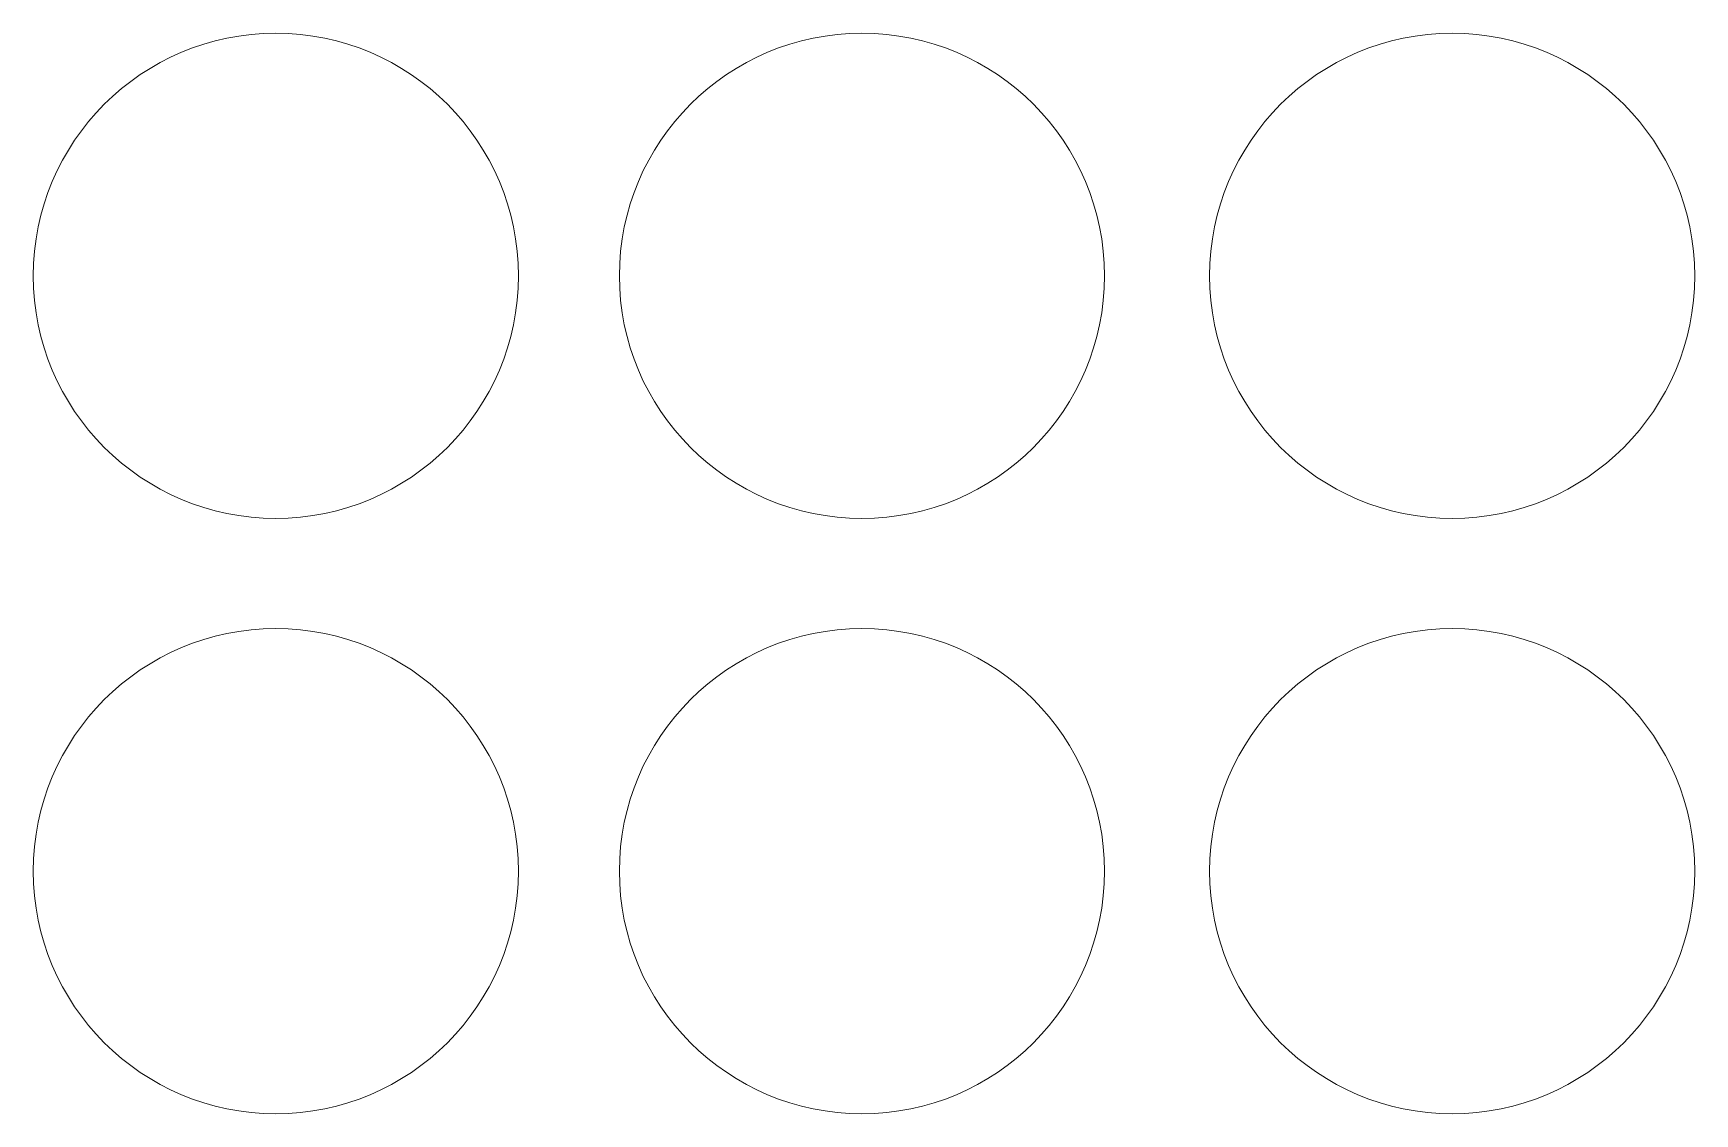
# Model space of a CAD drawing. Header units: millimetres. Extents: x -2444 to 3336, y -980 to 1690.
# Drawn here: x -177.4 to 23.5, y -738.7 to -608.1 of the extents above; entities that cross this region are included whole.
import ezdxf

# ---------------------------------------------------------------- set-up
doc = ezdxf.new("R2010")
doc.units = ezdxf.units.MM
doc.header["$MEASUREMENT"] = 0
doc.layers.add('Camada 1', color=7, linetype='Continuous')

msp = doc.modelspace()

# ---------------------------------------------------------------- linework, layer by layer
at = {"layer": 'Camada 1', "color": 250, "lineweight": 9}
for points in [[(-177.3783, -637.3848), (-177.3783, -653.5815), (-164.2482, -666.7116), (-148.0514, -666.7116), (-148.0514, -666.7116), (-131.8545, -666.7117), (-118.7244, -653.5816), (-118.7244, -637.3848), (-118.7244, -637.3848), (-118.7243, -621.188), (-131.8544, -608.0579), (-148.0512, -608.0579), (-148.0512, -608.0579), (-164.2481, -608.0578), (-177.3783, -621.1879), (-177.3783, -637.3848)], [(-177.3783, -637.3848), (-177.3783, -653.5815), (-164.2482, -666.7116), (-148.0514, -666.7116), (-148.0514, -666.7116), (-131.8545, -666.7117), (-118.7244, -653.5816), (-118.7243, -637.3848), (-118.7243, -637.3848), (-118.7243, -621.188), (-131.8544, -608.0579), (-148.0512, -608.0579), (-148.0512, -608.0579), (-164.2481, -608.0578), (-177.3783, -621.1879), (-177.3783, -637.3848)], [(-177.3783, -637.3848), (-177.3783, -653.5815), (-164.2482, -666.7116), (-148.0514, -666.7116), (-148.0514, -666.7116), (-131.8545, -666.7117), (-118.7244, -653.5816), (-118.7243, -637.3848), (-118.7243, -637.3848), (-118.7243, -621.188), (-131.8544, -608.0579), (-148.0512, -608.0579), (-148.0512, -608.0579), (-164.2481, -608.0578), (-177.3783, -621.1879), (-177.3783, -637.3848)], [(-177.3783, -637.3848), (-177.3783, -653.5815), (-164.2482, -666.7116), (-148.0514, -666.7116), (-148.0514, -666.7116), (-131.8545, -666.7117), (-118.7244, -653.5816), (-118.7243, -637.3848), (-118.7243, -637.3848), (-118.7243, -621.188), (-131.8544, -608.0579), (-148.0512, -608.0579), (-148.0512, -608.0579), (-164.2481, -608.0578), (-177.3783, -621.1879), (-177.3783, -637.3848)], [(-177.3783, -637.3848), (-177.3783, -653.5815), (-164.2482, -666.7116), (-148.0514, -666.7116), (-148.0514, -666.7116), (-131.8545, -666.7117), (-118.7244, -653.5816), (-118.7243, -637.3848), (-118.7243, -637.3848), (-118.7243, -621.188), (-131.8544, -608.0579), (-148.0512, -608.0579), (-148.0512, -608.0579), (-164.2481, -608.0578), (-177.3783, -621.1879), (-177.3783, -637.3848)], [(-177.3783, -637.3848), (-177.3783, -653.5815), (-164.2482, -666.7116), (-148.0514, -666.7116), (-148.0514, -666.7116), (-131.8545, -666.7117), (-118.7244, -653.5816), (-118.7243, -637.3848), (-118.7243, -637.3848), (-118.7243, -621.188), (-131.8544, -608.0579), (-148.0512, -608.0579), (-148.0512, -608.0579), (-164.2481, -608.0578), (-177.3783, -621.1879), (-177.3783, -637.3848)], [(-177.3783, -637.3848), (-177.3783, -653.5815), (-164.2482, -666.7116), (-148.0514, -666.7116), (-148.0514, -666.7116), (-131.8545, -666.7117), (-118.7244, -653.5816), (-118.7243, -637.3848), (-118.7243, -637.3848), (-118.7243, -621.188), (-131.8544, -608.0579), (-148.0512, -608.0579), (-148.0512, -608.0579), (-164.2481, -608.0578), (-177.3783, -621.1879), (-177.3783, -637.3848)], [(-177.3783, -637.3848), (-177.3783, -653.5815), (-164.2482, -666.7116), (-148.0514, -666.7116), (-148.0514, -666.7116), (-131.8545, -666.7117), (-118.7244, -653.5816), (-118.7243, -637.3848), (-118.7243, -637.3848), (-118.7243, -621.188), (-131.8544, -608.0579), (-148.0512, -608.0579), (-148.0512, -608.0579), (-164.2481, -608.0578), (-177.3783, -621.1879), (-177.3783, -637.3848)], [(-177.3783, -637.3848), (-177.3783, -653.5815), (-164.2482, -666.7116), (-148.0514, -666.7116), (-148.0514, -666.7116), (-131.8545, -666.7117), (-118.7244, -653.5816), (-118.7243, -637.3848), (-118.7243, -637.3848), (-118.7243, -621.188), (-131.8544, -608.0579), (-148.0512, -608.0579), (-148.0512, -608.0579), (-164.2481, -608.0578), (-177.3783, -621.1879), (-177.3783, -637.3848)], [(-177.3783, -637.3848), (-177.3783, -653.5815), (-164.2482, -666.7116), (-148.0514, -666.7116), (-148.0514, -666.7116), (-131.8545, -666.7117), (-118.7244, -653.5816), (-118.7243, -637.3848), (-118.7243, -637.3848), (-118.7243, -621.188), (-131.8544, -608.0579), (-148.0512, -608.0579), (-148.0512, -608.0579), (-164.2481, -608.0578), (-177.3783, -621.1879), (-177.3783, -637.3848)], [(-177.3783, -637.3848), (-177.3783, -653.5815), (-164.2482, -666.7116), (-148.0514, -666.7116), (-148.0514, -666.7116), (-131.8545, -666.7117), (-118.7244, -653.5816), (-118.7243, -637.3848), (-118.7243, -637.3848), (-118.7243, -621.188), (-131.8544, -608.0579), (-148.0512, -608.0579), (-148.0512, -608.0579), (-164.2481, -608.0578), (-177.3783, -621.1879), (-177.3783, -637.3848)], [(-177.3783, -637.3848), (-177.3783, -653.5815), (-164.2482, -666.7116), (-148.0514, -666.7116), (-148.0514, -666.7116), (-131.8545, -666.7117), (-118.7244, -653.5816), (-118.7243, -637.3848), (-118.7243, -637.3848), (-118.7243, -621.188), (-131.8544, -608.0579), (-148.0512, -608.0579), (-148.0512, -608.0579), (-164.2481, -608.0578), (-177.3783, -621.1879), (-177.3783, -637.3848)], [(-177.3783, -637.3848), (-177.3783, -653.5815), (-164.2482, -666.7116), (-148.0514, -666.7116), (-148.0514, -666.7116), (-131.8545, -666.7117), (-118.7244, -653.5816), (-118.7243, -637.3848), (-118.7243, -637.3848), (-118.7243, -621.188), (-131.8544, -608.0579), (-148.0512, -608.0579), (-148.0512, -608.0579), (-164.2481, -608.0578), (-177.3783, -621.1879), (-177.3783, -637.3848)], [(-177.3783, -637.3848), (-177.3783, -653.5815), (-164.2482, -666.7116), (-148.0514, -666.7116), (-148.0514, -666.7116), (-131.8545, -666.7117), (-118.7244, -653.5816), (-118.7243, -637.3848), (-118.7243, -637.3848), (-118.7243, -621.188), (-131.8544, -608.0579), (-148.0512, -608.0579), (-148.0512, -608.0579), (-164.2481, -608.0578), (-177.3783, -621.1879), (-177.3783, -637.3848)], [(-177.3783, -637.3848), (-177.3783, -653.5815), (-164.2482, -666.7116), (-148.0514, -666.7116), (-148.0514, -666.7116), (-131.8545, -666.7117), (-118.7244, -653.5816), (-118.7243, -637.3848), (-118.7243, -637.3848), (-118.7243, -621.188), (-131.8544, -608.0579), (-148.0512, -608.0579), (-148.0512, -608.0579), (-164.2481, -608.0578), (-177.3783, -621.1879), (-177.3783, -637.3848)], [(-177.3783, -637.3848), (-177.3783, -653.5815), (-164.2482, -666.7116), (-148.0514, -666.7116), (-148.0514, -666.7116), (-131.8545, -666.7117), (-118.7244, -653.5816), (-118.7243, -637.3848), (-118.7243, -637.3848), (-118.7243, -621.188), (-131.8544, -608.0579), (-148.0512, -608.0579), (-148.0512, -608.0579), (-164.2481, -608.0578), (-177.3783, -621.1879), (-177.3783, -637.3848)], [(-177.3783, -637.3848), (-177.3783, -653.5815), (-164.2482, -666.7116), (-148.0514, -666.7116), (-148.0514, -666.7116), (-131.8545, -666.7117), (-118.7244, -653.5816), (-118.7243, -637.3848), (-118.7243, -637.3848), (-118.7243, -621.188), (-131.8544, -608.0579), (-148.0512, -608.0579), (-148.0512, -608.0579), (-164.2481, -608.0578), (-177.3783, -621.1879), (-177.3783, -637.3848)], [(-177.3783, -637.3848), (-177.3783, -653.5815), (-164.2482, -666.7116), (-148.0514, -666.7116), (-148.0514, -666.7116), (-131.8545, -666.7117), (-118.7244, -653.5816), (-118.7243, -637.3848), (-118.7243, -637.3848), (-118.7243, -621.188), (-131.8544, -608.0579), (-148.0512, -608.0579), (-148.0512, -608.0579), (-164.2481, -608.0578), (-177.3783, -621.1879), (-177.3783, -637.3848)], [(-177.3783, -637.3848), (-177.3783, -653.5815), (-164.2482, -666.7116), (-148.0514, -666.7116), (-148.0514, -666.7116), (-131.8545, -666.7117), (-118.7244, -653.5816), (-118.7243, -637.3848), (-118.7243, -637.3848), (-118.7243, -621.188), (-131.8544, -608.0579), (-148.0512, -608.0579), (-148.0512, -608.0579), (-164.2481, -608.0578), (-177.3783, -621.1879), (-177.3783, -637.3848)], [(-177.3783, -637.3848), (-177.3783, -653.5815), (-164.2482, -666.7116), (-148.0514, -666.7116), (-148.0514, -666.7116), (-131.8545, -666.7117), (-118.7244, -653.5816), (-118.7243, -637.3848), (-118.7243, -637.3848), (-118.7243, -621.188), (-131.8544, -608.0579), (-148.0512, -608.0579), (-148.0512, -608.0579), (-164.2481, -608.0578), (-177.3783, -621.1879), (-177.3783, -637.3848)], [(-177.3783, -637.3848), (-177.3783, -653.5815), (-164.2482, -666.7116), (-148.0514, -666.7116), (-148.0514, -666.7116), (-131.8545, -666.7117), (-118.7244, -653.5816), (-118.7243, -637.3848), (-118.7243, -637.3848), (-118.7243, -621.188), (-131.8544, -608.0579), (-148.0512, -608.0579), (-148.0512, -608.0579), (-164.2481, -608.0578), (-177.3783, -621.1879), (-177.3783, -637.3848)], [(-106.5148, -637.3847), (-106.5148, -653.5814), (-93.3847, -666.7115), (-77.1879, -666.7115), (-77.1879, -666.7115), (-60.991, -666.7116), (-47.8609, -653.5815), (-47.8609, -637.3847), (-47.8609, -637.3847), (-47.8608, -621.1879), (-60.9909, -608.0578), (-77.1877, -608.0578), (-77.1877, -608.0578), (-93.3846, -608.0577), (-106.5148, -621.1878), (-106.5148, -637.3847)], [(-106.5148, -637.3847), (-106.5148, -653.5814), (-93.3847, -666.7115), (-77.1879, -666.7115), (-77.1879, -666.7115), (-60.991, -666.7116), (-47.8609, -653.5815), (-47.8608, -637.3847), (-47.8608, -637.3847), (-47.8608, -621.1879), (-60.9909, -608.0578), (-77.1877, -608.0578), (-77.1877, -608.0578), (-93.3846, -608.0577), (-106.5148, -621.1878), (-106.5148, -637.3847)], [(-106.5148, -637.3847), (-106.5148, -653.5814), (-93.3847, -666.7115), (-77.1879, -666.7115), (-77.1879, -666.7115), (-60.991, -666.7116), (-47.8609, -653.5815), (-47.8608, -637.3847), (-47.8608, -637.3847), (-47.8608, -621.1879), (-60.9909, -608.0578), (-77.1877, -608.0578), (-77.1877, -608.0578), (-93.3846, -608.0577), (-106.5148, -621.1878), (-106.5148, -637.3847)], [(-106.5148, -637.3847), (-106.5148, -653.5814), (-93.3847, -666.7115), (-77.1879, -666.7115), (-77.1879, -666.7115), (-60.991, -666.7116), (-47.8609, -653.5815), (-47.8608, -637.3847), (-47.8608, -637.3847), (-47.8608, -621.1879), (-60.9909, -608.0578), (-77.1877, -608.0578), (-77.1877, -608.0578), (-93.3846, -608.0577), (-106.5148, -621.1878), (-106.5148, -637.3847)], [(-106.5148, -637.3847), (-106.5148, -653.5814), (-93.3847, -666.7115), (-77.1879, -666.7115), (-77.1879, -666.7115), (-60.991, -666.7116), (-47.8609, -653.5815), (-47.8608, -637.3847), (-47.8608, -637.3847), (-47.8608, -621.1879), (-60.9909, -608.0578), (-77.1877, -608.0578), (-77.1877, -608.0578), (-93.3846, -608.0577), (-106.5148, -621.1878), (-106.5148, -637.3847)], [(-106.5148, -637.3847), (-106.5148, -653.5814), (-93.3847, -666.7115), (-77.1879, -666.7115), (-77.1879, -666.7115), (-60.991, -666.7116), (-47.8609, -653.5815), (-47.8608, -637.3847), (-47.8608, -637.3847), (-47.8608, -621.1879), (-60.9909, -608.0578), (-77.1877, -608.0578), (-77.1877, -608.0578), (-93.3846, -608.0577), (-106.5148, -621.1878), (-106.5148, -637.3847)], [(-106.5148, -637.3847), (-106.5148, -653.5814), (-93.3847, -666.7115), (-77.1879, -666.7115), (-77.1879, -666.7115), (-60.991, -666.7116), (-47.8609, -653.5815), (-47.8608, -637.3847), (-47.8608, -637.3847), (-47.8608, -621.1879), (-60.9909, -608.0578), (-77.1877, -608.0578), (-77.1877, -608.0578), (-93.3846, -608.0577), (-106.5148, -621.1878), (-106.5148, -637.3847)], [(-106.5148, -637.3847), (-106.5148, -653.5814), (-93.3847, -666.7115), (-77.1879, -666.7115), (-77.1879, -666.7115), (-60.991, -666.7116), (-47.8609, -653.5815), (-47.8608, -637.3847), (-47.8608, -637.3847), (-47.8608, -621.1879), (-60.9909, -608.0578), (-77.1877, -608.0578), (-77.1877, -608.0578), (-93.3846, -608.0577), (-106.5148, -621.1878), (-106.5148, -637.3847)], [(-106.5148, -637.3847), (-106.5148, -653.5814), (-93.3847, -666.7115), (-77.1879, -666.7115), (-77.1879, -666.7115), (-60.991, -666.7116), (-47.8609, -653.5815), (-47.8608, -637.3847), (-47.8608, -637.3847), (-47.8608, -621.1879), (-60.9909, -608.0578), (-77.1877, -608.0578), (-77.1877, -608.0578), (-93.3846, -608.0577), (-106.5148, -621.1878), (-106.5148, -637.3847)], [(-106.5148, -637.3847), (-106.5148, -653.5814), (-93.3847, -666.7115), (-77.1879, -666.7115), (-77.1879, -666.7115), (-60.991, -666.7116), (-47.8609, -653.5815), (-47.8608, -637.3847), (-47.8608, -637.3847), (-47.8608, -621.1879), (-60.9909, -608.0578), (-77.1877, -608.0578), (-77.1877, -608.0578), (-93.3846, -608.0577), (-106.5148, -621.1878), (-106.5148, -637.3847)], [(-106.5148, -637.3847), (-106.5148, -653.5814), (-93.3847, -666.7115), (-77.1879, -666.7115), (-77.1879, -666.7115), (-60.991, -666.7116), (-47.8609, -653.5815), (-47.8608, -637.3847), (-47.8608, -637.3847), (-47.8608, -621.1879), (-60.9909, -608.0578), (-77.1877, -608.0578), (-77.1877, -608.0578), (-93.3846, -608.0577), (-106.5148, -621.1878), (-106.5148, -637.3847)], [(-106.5148, -637.3847), (-106.5148, -653.5814), (-93.3847, -666.7115), (-77.1879, -666.7115), (-77.1879, -666.7115), (-60.991, -666.7116), (-47.8609, -653.5815), (-47.8608, -637.3847), (-47.8608, -637.3847), (-47.8608, -621.1879), (-60.9909, -608.0578), (-77.1877, -608.0578), (-77.1877, -608.0578), (-93.3846, -608.0577), (-106.5148, -621.1878), (-106.5148, -637.3847)], [(-106.5148, -637.3847), (-106.5148, -653.5814), (-93.3847, -666.7115), (-77.1879, -666.7115), (-77.1879, -666.7115), (-60.991, -666.7116), (-47.8609, -653.5815), (-47.8608, -637.3847), (-47.8608, -637.3847), (-47.8608, -621.1879), (-60.9909, -608.0578), (-77.1877, -608.0578), (-77.1877, -608.0578), (-93.3846, -608.0577), (-106.5148, -621.1878), (-106.5148, -637.3847)], [(-106.5148, -637.3847), (-106.5148, -653.5814), (-93.3847, -666.7115), (-77.1879, -666.7115), (-77.1879, -666.7115), (-60.991, -666.7116), (-47.8609, -653.5815), (-47.8608, -637.3847), (-47.8608, -637.3847), (-47.8608, -621.1879), (-60.9909, -608.0578), (-77.1877, -608.0578), (-77.1877, -608.0578), (-93.3846, -608.0577), (-106.5148, -621.1878), (-106.5148, -637.3847)], [(-106.5148, -637.3847), (-106.5148, -653.5814), (-93.3847, -666.7115), (-77.1879, -666.7115), (-77.1879, -666.7115), (-60.991, -666.7116), (-47.8609, -653.5815), (-47.8608, -637.3847), (-47.8608, -637.3847), (-47.8608, -621.1879), (-60.9909, -608.0578), (-77.1877, -608.0578), (-77.1877, -608.0578), (-93.3846, -608.0577), (-106.5148, -621.1878), (-106.5148, -637.3847)], [(-106.5148, -637.3847), (-106.5148, -653.5814), (-93.3847, -666.7115), (-77.1879, -666.7115), (-77.1879, -666.7115), (-60.991, -666.7116), (-47.8609, -653.5815), (-47.8608, -637.3847), (-47.8608, -637.3847), (-47.8608, -621.1879), (-60.9909, -608.0578), (-77.1877, -608.0578), (-77.1877, -608.0578), (-93.3846, -608.0577), (-106.5148, -621.1878), (-106.5148, -637.3847)], [(-106.5148, -637.3847), (-106.5148, -653.5814), (-93.3847, -666.7115), (-77.1879, -666.7115), (-77.1879, -666.7115), (-60.991, -666.7116), (-47.8609, -653.5815), (-47.8608, -637.3847), (-47.8608, -637.3847), (-47.8608, -621.1879), (-60.9909, -608.0578), (-77.1877, -608.0578), (-77.1877, -608.0578), (-93.3846, -608.0577), (-106.5148, -621.1878), (-106.5148, -637.3847)], [(-106.5148, -637.3847), (-106.5148, -653.5814), (-93.3847, -666.7115), (-77.1879, -666.7115), (-77.1879, -666.7115), (-60.991, -666.7116), (-47.8609, -653.5815), (-47.8608, -637.3847), (-47.8608, -637.3847), (-47.8608, -621.1879), (-60.9909, -608.0578), (-77.1877, -608.0578), (-77.1877, -608.0578), (-93.3846, -608.0577), (-106.5148, -621.1878), (-106.5148, -637.3847)], [(-106.5148, -637.3847), (-106.5148, -653.5814), (-93.3847, -666.7115), (-77.1879, -666.7115), (-77.1879, -666.7115), (-60.991, -666.7116), (-47.8609, -653.5815), (-47.8608, -637.3847), (-47.8608, -637.3847), (-47.8608, -621.1879), (-60.9909, -608.0578), (-77.1877, -608.0578), (-77.1877, -608.0578), (-93.3846, -608.0577), (-106.5148, -621.1878), (-106.5148, -637.3847)], [(-106.5148, -637.3847), (-106.5148, -653.5814), (-93.3847, -666.7115), (-77.1879, -666.7115), (-77.1879, -666.7115), (-60.991, -666.7116), (-47.8609, -653.5815), (-47.8608, -637.3847), (-47.8608, -637.3847), (-47.8608, -621.1879), (-60.9909, -608.0578), (-77.1877, -608.0578), (-77.1877, -608.0578), (-93.3846, -608.0577), (-106.5148, -621.1878), (-106.5148, -637.3847)], [(-106.5148, -637.3847), (-106.5148, -653.5814), (-93.3847, -666.7115), (-77.1879, -666.7115), (-77.1879, -666.7115), (-60.991, -666.7116), (-47.8609, -653.5815), (-47.8608, -637.3847), (-47.8608, -637.3847), (-47.8608, -621.1879), (-60.9909, -608.0578), (-77.1877, -608.0578), (-77.1877, -608.0578), (-93.3846, -608.0577), (-106.5148, -621.1878), (-106.5148, -637.3847)], [(-35.1625, -637.3847), (-35.1625, -653.5814), (-22.0324, -666.7115), (-5.8356, -666.7115), (-5.8356, -666.7115), (10.3613, -666.7116), (23.4914, -653.5815), (23.4914, -637.3847), (23.4914, -637.3847), (23.4915, -621.1879), (10.3614, -608.0578), (-5.8354, -608.0578), (-5.8354, -608.0578), (-22.0323, -608.0577), (-35.1625, -621.1878), (-35.1625, -637.3847)], [(-35.1625, -637.3847), (-35.1625, -653.5814), (-22.0324, -666.7115), (-5.8356, -666.7115), (-5.8356, -666.7115), (10.3613, -666.7116), (23.4914, -653.5815), (23.4915, -637.3847), (23.4915, -637.3847), (23.4915, -621.1879), (10.3614, -608.0578), (-5.8354, -608.0578), (-5.8354, -608.0578), (-22.0323, -608.0577), (-35.1625, -621.1878), (-35.1625, -637.3847)], [(-35.1625, -637.3847), (-35.1625, -653.5814), (-22.0324, -666.7115), (-5.8356, -666.7115), (-5.8356, -666.7115), (10.3613, -666.7116), (23.4914, -653.5815), (23.4915, -637.3847), (23.4915, -637.3847), (23.4915, -621.1879), (10.3614, -608.0578), (-5.8354, -608.0578), (-5.8354, -608.0578), (-22.0323, -608.0577), (-35.1625, -621.1878), (-35.1625, -637.3847)], [(-35.1625, -637.3847), (-35.1625, -653.5814), (-22.0324, -666.7115), (-5.8356, -666.7115), (-5.8356, -666.7115), (10.3613, -666.7116), (23.4914, -653.5815), (23.4915, -637.3847), (23.4915, -637.3847), (23.4915, -621.1879), (10.3614, -608.0578), (-5.8354, -608.0578), (-5.8354, -608.0578), (-22.0323, -608.0577), (-35.1625, -621.1878), (-35.1625, -637.3847)], [(-35.1625, -637.3847), (-35.1625, -653.5814), (-22.0324, -666.7115), (-5.8356, -666.7115), (-5.8356, -666.7115), (10.3613, -666.7116), (23.4914, -653.5815), (23.4915, -637.3847), (23.4915, -637.3847), (23.4915, -621.1879), (10.3614, -608.0578), (-5.8354, -608.0578), (-5.8354, -608.0578), (-22.0323, -608.0577), (-35.1625, -621.1878), (-35.1625, -637.3847)], [(-35.1625, -637.3847), (-35.1625, -653.5814), (-22.0324, -666.7115), (-5.8356, -666.7115), (-5.8356, -666.7115), (10.3613, -666.7116), (23.4914, -653.5815), (23.4915, -637.3847), (23.4915, -637.3847), (23.4915, -621.1879), (10.3614, -608.0578), (-5.8354, -608.0578), (-5.8354, -608.0578), (-22.0323, -608.0577), (-35.1625, -621.1878), (-35.1625, -637.3847)], [(-35.1625, -637.3847), (-35.1625, -653.5814), (-22.0324, -666.7115), (-5.8356, -666.7115), (-5.8356, -666.7115), (10.3613, -666.7116), (23.4914, -653.5815), (23.4915, -637.3847), (23.4915, -637.3847), (23.4915, -621.1879), (10.3614, -608.0578), (-5.8354, -608.0578), (-5.8354, -608.0578), (-22.0323, -608.0577), (-35.1625, -621.1878), (-35.1625, -637.3847)], [(-35.1625, -637.3847), (-35.1625, -653.5814), (-22.0324, -666.7115), (-5.8356, -666.7115), (-5.8356, -666.7115), (10.3613, -666.7116), (23.4914, -653.5815), (23.4915, -637.3847), (23.4915, -637.3847), (23.4915, -621.1879), (10.3614, -608.0578), (-5.8354, -608.0578), (-5.8354, -608.0578), (-22.0323, -608.0577), (-35.1625, -621.1878), (-35.1625, -637.3847)], [(-35.1625, -637.3847), (-35.1625, -653.5814), (-22.0324, -666.7115), (-5.8356, -666.7115), (-5.8356, -666.7115), (10.3613, -666.7116), (23.4914, -653.5815), (23.4915, -637.3847), (23.4915, -637.3847), (23.4915, -621.1879), (10.3614, -608.0578), (-5.8354, -608.0578), (-5.8354, -608.0578), (-22.0323, -608.0577), (-35.1625, -621.1878), (-35.1625, -637.3847)], [(-35.1625, -637.3847), (-35.1625, -653.5814), (-22.0324, -666.7115), (-5.8356, -666.7115), (-5.8356, -666.7115), (10.3613, -666.7116), (23.4914, -653.5815), (23.4915, -637.3847), (23.4915, -637.3847), (23.4915, -621.1879), (10.3614, -608.0578), (-5.8354, -608.0578), (-5.8354, -608.0578), (-22.0323, -608.0577), (-35.1625, -621.1878), (-35.1625, -637.3847)], [(-35.1625, -637.3847), (-35.1625, -653.5814), (-22.0324, -666.7115), (-5.8356, -666.7115), (-5.8356, -666.7115), (10.3613, -666.7116), (23.4914, -653.5815), (23.4915, -637.3847), (23.4915, -637.3847), (23.4915, -621.1879), (10.3614, -608.0578), (-5.8354, -608.0578), (-5.8354, -608.0578), (-22.0323, -608.0577), (-35.1625, -621.1878), (-35.1625, -637.3847)], [(-35.1625, -637.3847), (-35.1625, -653.5814), (-22.0324, -666.7115), (-5.8356, -666.7115), (-5.8356, -666.7115), (10.3613, -666.7116), (23.4914, -653.5815), (23.4915, -637.3847), (23.4915, -637.3847), (23.4915, -621.1879), (10.3614, -608.0578), (-5.8354, -608.0578), (-5.8354, -608.0578), (-22.0323, -608.0577), (-35.1625, -621.1878), (-35.1625, -637.3847)], [(-35.1625, -637.3847), (-35.1625, -653.5814), (-22.0324, -666.7115), (-5.8356, -666.7115), (-5.8356, -666.7115), (10.3613, -666.7116), (23.4914, -653.5815), (23.4915, -637.3847), (23.4915, -637.3847), (23.4915, -621.1879), (10.3614, -608.0578), (-5.8354, -608.0578), (-5.8354, -608.0578), (-22.0323, -608.0577), (-35.1625, -621.1878), (-35.1625, -637.3847)], [(-35.1625, -637.3847), (-35.1625, -653.5814), (-22.0324, -666.7115), (-5.8356, -666.7115), (-5.8356, -666.7115), (10.3613, -666.7116), (23.4914, -653.5815), (23.4915, -637.3847), (23.4915, -637.3847), (23.4915, -621.1879), (10.3614, -608.0578), (-5.8354, -608.0578), (-5.8354, -608.0578), (-22.0323, -608.0577), (-35.1625, -621.1878), (-35.1625, -637.3847)], [(-35.1625, -637.3847), (-35.1625, -653.5814), (-22.0324, -666.7115), (-5.8356, -666.7115), (-5.8356, -666.7115), (10.3613, -666.7116), (23.4914, -653.5815), (23.4915, -637.3847), (23.4915, -637.3847), (23.4915, -621.1879), (10.3614, -608.0578), (-5.8354, -608.0578), (-5.8354, -608.0578), (-22.0323, -608.0577), (-35.1625, -621.1878), (-35.1625, -637.3847)], [(-35.1625, -637.3847), (-35.1625, -653.5814), (-22.0324, -666.7115), (-5.8356, -666.7115), (-5.8356, -666.7115), (10.3613, -666.7116), (23.4914, -653.5815), (23.4915, -637.3847), (23.4915, -637.3847), (23.4915, -621.1879), (10.3614, -608.0578), (-5.8354, -608.0578), (-5.8354, -608.0578), (-22.0323, -608.0577), (-35.1625, -621.1878), (-35.1625, -637.3847)], [(-35.1625, -637.3847), (-35.1625, -653.5814), (-22.0324, -666.7115), (-5.8356, -666.7115), (-5.8356, -666.7115), (10.3613, -666.7116), (23.4914, -653.5815), (23.4915, -637.3847), (23.4915, -637.3847), (23.4915, -621.1879), (10.3614, -608.0578), (-5.8354, -608.0578), (-5.8354, -608.0578), (-22.0323, -608.0577), (-35.1625, -621.1878), (-35.1625, -637.3847)], [(-35.1625, -637.3847), (-35.1625, -653.5814), (-22.0324, -666.7115), (-5.8356, -666.7115), (-5.8356, -666.7115), (10.3613, -666.7116), (23.4914, -653.5815), (23.4915, -637.3847), (23.4915, -637.3847), (23.4915, -621.1879), (10.3614, -608.0578), (-5.8354, -608.0578), (-5.8354, -608.0578), (-22.0323, -608.0577), (-35.1625, -621.1878), (-35.1625, -637.3847)], [(-35.1625, -637.3847), (-35.1625, -653.5814), (-22.0324, -666.7115), (-5.8356, -666.7115), (-5.8356, -666.7115), (10.3613, -666.7116), (23.4914, -653.5815), (23.4915, -637.3847), (23.4915, -637.3847), (23.4915, -621.1879), (10.3614, -608.0578), (-5.8354, -608.0578), (-5.8354, -608.0578), (-22.0323, -608.0577), (-35.1625, -621.1878), (-35.1625, -637.3847)], [(-35.1625, -637.3847), (-35.1625, -653.5814), (-22.0324, -666.7115), (-5.8356, -666.7115), (-5.8356, -666.7115), (10.3613, -666.7116), (23.4914, -653.5815), (23.4915, -637.3847), (23.4915, -637.3847), (23.4915, -621.1879), (10.3614, -608.0578), (-5.8354, -608.0578), (-5.8354, -608.0578), (-22.0323, -608.0577), (-35.1625, -621.1878), (-35.1625, -637.3847)], [(-35.1625, -637.3847), (-35.1625, -653.5814), (-22.0324, -666.7115), (-5.8356, -666.7115), (-5.8356, -666.7115), (10.3613, -666.7116), (23.4914, -653.5815), (23.4915, -637.3847), (23.4915, -637.3847), (23.4915, -621.1879), (10.3614, -608.0578), (-5.8354, -608.0578), (-5.8354, -608.0578), (-22.0323, -608.0577), (-35.1625, -621.1878), (-35.1625, -637.3847)], [(-177.3783, -709.3515), (-177.3783, -725.5482), (-164.2482, -738.6783), (-148.0514, -738.6783), (-148.0514, -738.6783), (-131.8545, -738.6784), (-118.7244, -725.5483), (-118.7244, -709.3515), (-118.7244, -709.3515), (-118.7243, -693.1547), (-131.8544, -680.0246), (-148.0512, -680.0246), (-148.0512, -680.0246), (-164.2481, -680.0245), (-177.3783, -693.1546), (-177.3783, -709.3515)], [(-177.3783, -709.3515), (-177.3783, -725.5482), (-164.2482, -738.6783), (-148.0514, -738.6783), (-148.0514, -738.6783), (-131.8545, -738.6784), (-118.7244, -725.5483), (-118.7243, -709.3515), (-118.7243, -709.3515), (-118.7243, -693.1547), (-131.8544, -680.0246), (-148.0512, -680.0246), (-148.0512, -680.0246), (-164.2481, -680.0245), (-177.3783, -693.1546), (-177.3783, -709.3515)], [(-177.3783, -709.3515), (-177.3783, -725.5482), (-164.2482, -738.6783), (-148.0514, -738.6783), (-148.0514, -738.6783), (-131.8545, -738.6784), (-118.7244, -725.5483), (-118.7243, -709.3515), (-118.7243, -709.3515), (-118.7243, -693.1547), (-131.8544, -680.0246), (-148.0512, -680.0246), (-148.0512, -680.0246), (-164.2481, -680.0245), (-177.3783, -693.1546), (-177.3783, -709.3515)], [(-177.3783, -709.3515), (-177.3783, -725.5482), (-164.2482, -738.6783), (-148.0514, -738.6783), (-148.0514, -738.6783), (-131.8545, -738.6784), (-118.7244, -725.5483), (-118.7243, -709.3515), (-118.7243, -709.3515), (-118.7243, -693.1547), (-131.8544, -680.0246), (-148.0512, -680.0246), (-148.0512, -680.0246), (-164.2481, -680.0245), (-177.3783, -693.1546), (-177.3783, -709.3515)], [(-177.3783, -709.3515), (-177.3783, -725.5482), (-164.2482, -738.6783), (-148.0514, -738.6783), (-148.0514, -738.6783), (-131.8545, -738.6784), (-118.7244, -725.5483), (-118.7243, -709.3515), (-118.7243, -709.3515), (-118.7243, -693.1547), (-131.8544, -680.0246), (-148.0512, -680.0246), (-148.0512, -680.0246), (-164.2481, -680.0245), (-177.3783, -693.1546), (-177.3783, -709.3515)], [(-177.3783, -709.3515), (-177.3783, -725.5482), (-164.2482, -738.6783), (-148.0514, -738.6783), (-148.0514, -738.6783), (-131.8545, -738.6784), (-118.7244, -725.5483), (-118.7243, -709.3515), (-118.7243, -709.3515), (-118.7243, -693.1547), (-131.8544, -680.0246), (-148.0512, -680.0246), (-148.0512, -680.0246), (-164.2481, -680.0245), (-177.3783, -693.1546), (-177.3783, -709.3515)], [(-177.3783, -709.3515), (-177.3783, -725.5482), (-164.2482, -738.6783), (-148.0514, -738.6783), (-148.0514, -738.6783), (-131.8545, -738.6784), (-118.7244, -725.5483), (-118.7243, -709.3515), (-118.7243, -709.3515), (-118.7243, -693.1547), (-131.8544, -680.0246), (-148.0512, -680.0246), (-148.0512, -680.0246), (-164.2481, -680.0245), (-177.3783, -693.1546), (-177.3783, -709.3515)], [(-177.3783, -709.3515), (-177.3783, -725.5482), (-164.2482, -738.6783), (-148.0514, -738.6783), (-148.0514, -738.6783), (-131.8545, -738.6784), (-118.7244, -725.5483), (-118.7243, -709.3515), (-118.7243, -709.3515), (-118.7243, -693.1547), (-131.8544, -680.0246), (-148.0512, -680.0246), (-148.0512, -680.0246), (-164.2481, -680.0245), (-177.3783, -693.1546), (-177.3783, -709.3515)], [(-177.3783, -709.3515), (-177.3783, -725.5482), (-164.2482, -738.6783), (-148.0514, -738.6783), (-148.0514, -738.6783), (-131.8545, -738.6784), (-118.7244, -725.5483), (-118.7243, -709.3515), (-118.7243, -709.3515), (-118.7243, -693.1547), (-131.8544, -680.0246), (-148.0512, -680.0246), (-148.0512, -680.0246), (-164.2481, -680.0245), (-177.3783, -693.1546), (-177.3783, -709.3515)], [(-177.3783, -709.3515), (-177.3783, -725.5482), (-164.2482, -738.6783), (-148.0514, -738.6783), (-148.0514, -738.6783), (-131.8545, -738.6784), (-118.7244, -725.5483), (-118.7243, -709.3515), (-118.7243, -709.3515), (-118.7243, -693.1547), (-131.8544, -680.0246), (-148.0512, -680.0246), (-148.0512, -680.0246), (-164.2481, -680.0245), (-177.3783, -693.1546), (-177.3783, -709.3515)], [(-177.3783, -709.3515), (-177.3783, -725.5482), (-164.2482, -738.6783), (-148.0514, -738.6783), (-148.0514, -738.6783), (-131.8545, -738.6784), (-118.7244, -725.5483), (-118.7243, -709.3515), (-118.7243, -709.3515), (-118.7243, -693.1547), (-131.8544, -680.0246), (-148.0512, -680.0246), (-148.0512, -680.0246), (-164.2481, -680.0245), (-177.3783, -693.1546), (-177.3783, -709.3515)], [(-177.3783, -709.3515), (-177.3783, -725.5482), (-164.2482, -738.6783), (-148.0514, -738.6783), (-148.0514, -738.6783), (-131.8545, -738.6784), (-118.7244, -725.5483), (-118.7243, -709.3515), (-118.7243, -709.3515), (-118.7243, -693.1547), (-131.8544, -680.0246), (-148.0512, -680.0246), (-148.0512, -680.0246), (-164.2481, -680.0245), (-177.3783, -693.1546), (-177.3783, -709.3515)], [(-177.3783, -709.3515), (-177.3783, -725.5482), (-164.2482, -738.6783), (-148.0514, -738.6783), (-148.0514, -738.6783), (-131.8545, -738.6784), (-118.7244, -725.5483), (-118.7243, -709.3515), (-118.7243, -709.3515), (-118.7243, -693.1547), (-131.8544, -680.0246), (-148.0512, -680.0246), (-148.0512, -680.0246), (-164.2481, -680.0245), (-177.3783, -693.1546), (-177.3783, -709.3515)], [(-177.3783, -709.3515), (-177.3783, -725.5482), (-164.2482, -738.6783), (-148.0514, -738.6783), (-148.0514, -738.6783), (-131.8545, -738.6784), (-118.7244, -725.5483), (-118.7243, -709.3515), (-118.7243, -709.3515), (-118.7243, -693.1547), (-131.8544, -680.0246), (-148.0512, -680.0246), (-148.0512, -680.0246), (-164.2481, -680.0245), (-177.3783, -693.1546), (-177.3783, -709.3515)], [(-177.3783, -709.3515), (-177.3783, -725.5482), (-164.2482, -738.6783), (-148.0514, -738.6783), (-148.0514, -738.6783), (-131.8545, -738.6784), (-118.7244, -725.5483), (-118.7243, -709.3515), (-118.7243, -709.3515), (-118.7243, -693.1547), (-131.8544, -680.0246), (-148.0512, -680.0246), (-148.0512, -680.0246), (-164.2481, -680.0245), (-177.3783, -693.1546), (-177.3783, -709.3515)], [(-177.3783, -709.3515), (-177.3783, -725.5482), (-164.2482, -738.6783), (-148.0514, -738.6783), (-148.0514, -738.6783), (-131.8545, -738.6784), (-118.7244, -725.5483), (-118.7243, -709.3515), (-118.7243, -709.3515), (-118.7243, -693.1547), (-131.8544, -680.0246), (-148.0512, -680.0246), (-148.0512, -680.0246), (-164.2481, -680.0245), (-177.3783, -693.1546), (-177.3783, -709.3515)], [(-177.3783, -709.3515), (-177.3783, -725.5482), (-164.2482, -738.6783), (-148.0514, -738.6783), (-148.0514, -738.6783), (-131.8545, -738.6784), (-118.7244, -725.5483), (-118.7243, -709.3515), (-118.7243, -709.3515), (-118.7243, -693.1547), (-131.8544, -680.0246), (-148.0512, -680.0246), (-148.0512, -680.0246), (-164.2481, -680.0245), (-177.3783, -693.1546), (-177.3783, -709.3515)], [(-177.3783, -709.3515), (-177.3783, -725.5482), (-164.2482, -738.6783), (-148.0514, -738.6783), (-148.0514, -738.6783), (-131.8545, -738.6784), (-118.7244, -725.5483), (-118.7243, -709.3515), (-118.7243, -709.3515), (-118.7243, -693.1547), (-131.8544, -680.0246), (-148.0512, -680.0246), (-148.0512, -680.0246), (-164.2481, -680.0245), (-177.3783, -693.1546), (-177.3783, -709.3515)], [(-177.3783, -709.3515), (-177.3783, -725.5482), (-164.2482, -738.6783), (-148.0514, -738.6783), (-148.0514, -738.6783), (-131.8545, -738.6784), (-118.7244, -725.5483), (-118.7243, -709.3515), (-118.7243, -709.3515), (-118.7243, -693.1547), (-131.8544, -680.0246), (-148.0512, -680.0246), (-148.0512, -680.0246), (-164.2481, -680.0245), (-177.3783, -693.1546), (-177.3783, -709.3515)], [(-177.3783, -709.3515), (-177.3783, -725.5482), (-164.2482, -738.6783), (-148.0514, -738.6783), (-148.0514, -738.6783), (-131.8545, -738.6784), (-118.7244, -725.5483), (-118.7243, -709.3515), (-118.7243, -709.3515), (-118.7243, -693.1547), (-131.8544, -680.0246), (-148.0512, -680.0246), (-148.0512, -680.0246), (-164.2481, -680.0245), (-177.3783, -693.1546), (-177.3783, -709.3515)], [(-177.3783, -709.3515), (-177.3783, -725.5482), (-164.2482, -738.6783), (-148.0514, -738.6783), (-148.0514, -738.6783), (-131.8545, -738.6784), (-118.7244, -725.5483), (-118.7243, -709.3515), (-118.7243, -709.3515), (-118.7243, -693.1547), (-131.8544, -680.0246), (-148.0512, -680.0246), (-148.0512, -680.0246), (-164.2481, -680.0245), (-177.3783, -693.1546), (-177.3783, -709.3515)], [(-106.5148, -709.3514), (-106.5148, -725.5481), (-93.3847, -738.6782), (-77.1879, -738.6782), (-77.1879, -738.6782), (-60.991, -738.6783), (-47.8609, -725.5482), (-47.8609, -709.3514), (-47.8609, -709.3514), (-47.8608, -693.1546), (-60.9909, -680.0245), (-77.1877, -680.0245), (-77.1877, -680.0245), (-93.3846, -680.0244), (-106.5148, -693.1545), (-106.5148, -709.3514)], [(-106.5148, -709.3514), (-106.5148, -725.5481), (-93.3847, -738.6782), (-77.1879, -738.6782), (-77.1879, -738.6782), (-60.991, -738.6783), (-47.8609, -725.5482), (-47.8608, -709.3514), (-47.8608, -709.3514), (-47.8608, -693.1546), (-60.9909, -680.0245), (-77.1877, -680.0245), (-77.1877, -680.0245), (-93.3846, -680.0244), (-106.5148, -693.1545), (-106.5148, -709.3514)], [(-106.5148, -709.3514), (-106.5148, -725.5481), (-93.3847, -738.6782), (-77.1879, -738.6782), (-77.1879, -738.6782), (-60.991, -738.6783), (-47.8609, -725.5482), (-47.8608, -709.3514), (-47.8608, -709.3514), (-47.8608, -693.1546), (-60.9909, -680.0245), (-77.1877, -680.0245), (-77.1877, -680.0245), (-93.3846, -680.0244), (-106.5148, -693.1545), (-106.5148, -709.3514)], [(-106.5148, -709.3514), (-106.5148, -725.5481), (-93.3847, -738.6782), (-77.1879, -738.6782), (-77.1879, -738.6782), (-60.991, -738.6783), (-47.8609, -725.5482), (-47.8608, -709.3514), (-47.8608, -709.3514), (-47.8608, -693.1546), (-60.9909, -680.0245), (-77.1877, -680.0245), (-77.1877, -680.0245), (-93.3846, -680.0244), (-106.5148, -693.1545), (-106.5148, -709.3514)], [(-106.5148, -709.3514), (-106.5148, -725.5481), (-93.3847, -738.6782), (-77.1879, -738.6782), (-77.1879, -738.6782), (-60.991, -738.6783), (-47.8609, -725.5482), (-47.8608, -709.3514), (-47.8608, -709.3514), (-47.8608, -693.1546), (-60.9909, -680.0245), (-77.1877, -680.0245), (-77.1877, -680.0245), (-93.3846, -680.0244), (-106.5148, -693.1545), (-106.5148, -709.3514)], [(-106.5148, -709.3514), (-106.5148, -725.5481), (-93.3847, -738.6782), (-77.1879, -738.6782), (-77.1879, -738.6782), (-60.991, -738.6783), (-47.8609, -725.5482), (-47.8608, -709.3514), (-47.8608, -709.3514), (-47.8608, -693.1546), (-60.9909, -680.0245), (-77.1877, -680.0245), (-77.1877, -680.0245), (-93.3846, -680.0244), (-106.5148, -693.1545), (-106.5148, -709.3514)], [(-106.5148, -709.3514), (-106.5148, -725.5481), (-93.3847, -738.6782), (-77.1879, -738.6782), (-77.1879, -738.6782), (-60.991, -738.6783), (-47.8609, -725.5482), (-47.8608, -709.3514), (-47.8608, -709.3514), (-47.8608, -693.1546), (-60.9909, -680.0245), (-77.1877, -680.0245), (-77.1877, -680.0245), (-93.3846, -680.0244), (-106.5148, -693.1545), (-106.5148, -709.3514)], [(-106.5148, -709.3514), (-106.5148, -725.5481), (-93.3847, -738.6782), (-77.1879, -738.6782), (-77.1879, -738.6782), (-60.991, -738.6783), (-47.8609, -725.5482), (-47.8608, -709.3514), (-47.8608, -709.3514), (-47.8608, -693.1546), (-60.9909, -680.0245), (-77.1877, -680.0245), (-77.1877, -680.0245), (-93.3846, -680.0244), (-106.5148, -693.1545), (-106.5148, -709.3514)], [(-106.5148, -709.3514), (-106.5148, -725.5481), (-93.3847, -738.6782), (-77.1879, -738.6782), (-77.1879, -738.6782), (-60.991, -738.6783), (-47.8609, -725.5482), (-47.8608, -709.3514), (-47.8608, -709.3514), (-47.8608, -693.1546), (-60.9909, -680.0245), (-77.1877, -680.0245), (-77.1877, -680.0245), (-93.3846, -680.0244), (-106.5148, -693.1545), (-106.5148, -709.3514)], [(-106.5148, -709.3514), (-106.5148, -725.5481), (-93.3847, -738.6782), (-77.1879, -738.6782), (-77.1879, -738.6782), (-60.991, -738.6783), (-47.8609, -725.5482), (-47.8608, -709.3514), (-47.8608, -709.3514), (-47.8608, -693.1546), (-60.9909, -680.0245), (-77.1877, -680.0245), (-77.1877, -680.0245), (-93.3846, -680.0244), (-106.5148, -693.1545), (-106.5148, -709.3514)], [(-106.5148, -709.3514), (-106.5148, -725.5481), (-93.3847, -738.6782), (-77.1879, -738.6782), (-77.1879, -738.6782), (-60.991, -738.6783), (-47.8609, -725.5482), (-47.8608, -709.3514), (-47.8608, -709.3514), (-47.8608, -693.1546), (-60.9909, -680.0245), (-77.1877, -680.0245), (-77.1877, -680.0245), (-93.3846, -680.0244), (-106.5148, -693.1545), (-106.5148, -709.3514)], [(-106.5148, -709.3514), (-106.5148, -725.5481), (-93.3847, -738.6782), (-77.1879, -738.6782), (-77.1879, -738.6782), (-60.991, -738.6783), (-47.8609, -725.5482), (-47.8608, -709.3514), (-47.8608, -709.3514), (-47.8608, -693.1546), (-60.9909, -680.0245), (-77.1877, -680.0245), (-77.1877, -680.0245), (-93.3846, -680.0244), (-106.5148, -693.1545), (-106.5148, -709.3514)], [(-106.5148, -709.3514), (-106.5148, -725.5481), (-93.3847, -738.6782), (-77.1879, -738.6782), (-77.1879, -738.6782), (-60.991, -738.6783), (-47.8609, -725.5482), (-47.8608, -709.3514), (-47.8608, -709.3514), (-47.8608, -693.1546), (-60.9909, -680.0245), (-77.1877, -680.0245), (-77.1877, -680.0245), (-93.3846, -680.0244), (-106.5148, -693.1545), (-106.5148, -709.3514)], [(-106.5148, -709.3514), (-106.5148, -725.5481), (-93.3847, -738.6782), (-77.1879, -738.6782), (-77.1879, -738.6782), (-60.991, -738.6783), (-47.8609, -725.5482), (-47.8608, -709.3514), (-47.8608, -709.3514), (-47.8608, -693.1546), (-60.9909, -680.0245), (-77.1877, -680.0245), (-77.1877, -680.0245), (-93.3846, -680.0244), (-106.5148, -693.1545), (-106.5148, -709.3514)], [(-106.5148, -709.3514), (-106.5148, -725.5481), (-93.3847, -738.6782), (-77.1879, -738.6782), (-77.1879, -738.6782), (-60.991, -738.6783), (-47.8609, -725.5482), (-47.8608, -709.3514), (-47.8608, -709.3514), (-47.8608, -693.1546), (-60.9909, -680.0245), (-77.1877, -680.0245), (-77.1877, -680.0245), (-93.3846, -680.0244), (-106.5148, -693.1545), (-106.5148, -709.3514)], [(-106.5148, -709.3514), (-106.5148, -725.5481), (-93.3847, -738.6782), (-77.1879, -738.6782), (-77.1879, -738.6782), (-60.991, -738.6783), (-47.8609, -725.5482), (-47.8608, -709.3514), (-47.8608, -709.3514), (-47.8608, -693.1546), (-60.9909, -680.0245), (-77.1877, -680.0245), (-77.1877, -680.0245), (-93.3846, -680.0244), (-106.5148, -693.1545), (-106.5148, -709.3514)], [(-106.5148, -709.3514), (-106.5148, -725.5481), (-93.3847, -738.6782), (-77.1879, -738.6782), (-77.1879, -738.6782), (-60.991, -738.6783), (-47.8609, -725.5482), (-47.8608, -709.3514), (-47.8608, -709.3514), (-47.8608, -693.1546), (-60.9909, -680.0245), (-77.1877, -680.0245), (-77.1877, -680.0245), (-93.3846, -680.0244), (-106.5148, -693.1545), (-106.5148, -709.3514)], [(-106.5148, -709.3514), (-106.5148, -725.5481), (-93.3847, -738.6782), (-77.1879, -738.6782), (-77.1879, -738.6782), (-60.991, -738.6783), (-47.8609, -725.5482), (-47.8608, -709.3514), (-47.8608, -709.3514), (-47.8608, -693.1546), (-60.9909, -680.0245), (-77.1877, -680.0245), (-77.1877, -680.0245), (-93.3846, -680.0244), (-106.5148, -693.1545), (-106.5148, -709.3514)], [(-106.5148, -709.3514), (-106.5148, -725.5481), (-93.3847, -738.6782), (-77.1879, -738.6782), (-77.1879, -738.6782), (-60.991, -738.6783), (-47.8609, -725.5482), (-47.8608, -709.3514), (-47.8608, -709.3514), (-47.8608, -693.1546), (-60.9909, -680.0245), (-77.1877, -680.0245), (-77.1877, -680.0245), (-93.3846, -680.0244), (-106.5148, -693.1545), (-106.5148, -709.3514)], [(-106.5148, -709.3514), (-106.5148, -725.5481), (-93.3847, -738.6782), (-77.1879, -738.6782), (-77.1879, -738.6782), (-60.991, -738.6783), (-47.8609, -725.5482), (-47.8608, -709.3514), (-47.8608, -709.3514), (-47.8608, -693.1546), (-60.9909, -680.0245), (-77.1877, -680.0245), (-77.1877, -680.0245), (-93.3846, -680.0244), (-106.5148, -693.1545), (-106.5148, -709.3514)], [(-106.5148, -709.3514), (-106.5148, -725.5481), (-93.3847, -738.6782), (-77.1879, -738.6782), (-77.1879, -738.6782), (-60.991, -738.6783), (-47.8609, -725.5482), (-47.8608, -709.3514), (-47.8608, -709.3514), (-47.8608, -693.1546), (-60.9909, -680.0245), (-77.1877, -680.0245), (-77.1877, -680.0245), (-93.3846, -680.0244), (-106.5148, -693.1545), (-106.5148, -709.3514)], [(-35.1625, -709.3514), (-35.1625, -725.5481), (-22.0324, -738.6782), (-5.8356, -738.6782), (-5.8356, -738.6782), (10.3613, -738.6783), (23.4914, -725.5482), (23.4914, -709.3514), (23.4914, -709.3514), (23.4915, -693.1546), (10.3614, -680.0245), (-5.8354, -680.0245), (-5.8354, -680.0245), (-22.0323, -680.0244), (-35.1625, -693.1545), (-35.1625, -709.3514)], [(-35.1625, -709.3514), (-35.1625, -725.5481), (-22.0324, -738.6782), (-5.8356, -738.6782), (-5.8356, -738.6782), (10.3613, -738.6783), (23.4914, -725.5482), (23.4915, -709.3514), (23.4915, -709.3514), (23.4915, -693.1546), (10.3614, -680.0245), (-5.8354, -680.0245), (-5.8354, -680.0245), (-22.0323, -680.0244), (-35.1625, -693.1545), (-35.1625, -709.3514)], [(-35.1625, -709.3514), (-35.1625, -725.5481), (-22.0324, -738.6782), (-5.8356, -738.6782), (-5.8356, -738.6782), (10.3613, -738.6783), (23.4914, -725.5482), (23.4915, -709.3514), (23.4915, -709.3514), (23.4915, -693.1546), (10.3614, -680.0245), (-5.8354, -680.0245), (-5.8354, -680.0245), (-22.0323, -680.0244), (-35.1625, -693.1545), (-35.1625, -709.3514)], [(-35.1625, -709.3514), (-35.1625, -725.5481), (-22.0324, -738.6782), (-5.8356, -738.6782), (-5.8356, -738.6782), (10.3613, -738.6783), (23.4914, -725.5482), (23.4915, -709.3514), (23.4915, -709.3514), (23.4915, -693.1546), (10.3614, -680.0245), (-5.8354, -680.0245), (-5.8354, -680.0245), (-22.0323, -680.0244), (-35.1625, -693.1545), (-35.1625, -709.3514)], [(-35.1625, -709.3514), (-35.1625, -725.5481), (-22.0324, -738.6782), (-5.8356, -738.6782), (-5.8356, -738.6782), (10.3613, -738.6783), (23.4914, -725.5482), (23.4915, -709.3514), (23.4915, -709.3514), (23.4915, -693.1546), (10.3614, -680.0245), (-5.8354, -680.0245), (-5.8354, -680.0245), (-22.0323, -680.0244), (-35.1625, -693.1545), (-35.1625, -709.3514)], [(-35.1625, -709.3514), (-35.1625, -725.5481), (-22.0324, -738.6782), (-5.8356, -738.6782), (-5.8356, -738.6782), (10.3613, -738.6783), (23.4914, -725.5482), (23.4915, -709.3514), (23.4915, -709.3514), (23.4915, -693.1546), (10.3614, -680.0245), (-5.8354, -680.0245), (-5.8354, -680.0245), (-22.0323, -680.0244), (-35.1625, -693.1545), (-35.1625, -709.3514)], [(-35.1625, -709.3514), (-35.1625, -725.5481), (-22.0324, -738.6782), (-5.8356, -738.6782), (-5.8356, -738.6782), (10.3613, -738.6783), (23.4914, -725.5482), (23.4915, -709.3514), (23.4915, -709.3514), (23.4915, -693.1546), (10.3614, -680.0245), (-5.8354, -680.0245), (-5.8354, -680.0245), (-22.0323, -680.0244), (-35.1625, -693.1545), (-35.1625, -709.3514)], [(-35.1625, -709.3514), (-35.1625, -725.5481), (-22.0324, -738.6782), (-5.8356, -738.6782), (-5.8356, -738.6782), (10.3613, -738.6783), (23.4914, -725.5482), (23.4915, -709.3514), (23.4915, -709.3514), (23.4915, -693.1546), (10.3614, -680.0245), (-5.8354, -680.0245), (-5.8354, -680.0245), (-22.0323, -680.0244), (-35.1625, -693.1545), (-35.1625, -709.3514)], [(-35.1625, -709.3514), (-35.1625, -725.5481), (-22.0324, -738.6782), (-5.8356, -738.6782), (-5.8356, -738.6782), (10.3613, -738.6783), (23.4914, -725.5482), (23.4915, -709.3514), (23.4915, -709.3514), (23.4915, -693.1546), (10.3614, -680.0245), (-5.8354, -680.0245), (-5.8354, -680.0245), (-22.0323, -680.0244), (-35.1625, -693.1545), (-35.1625, -709.3514)], [(-35.1625, -709.3514), (-35.1625, -725.5481), (-22.0324, -738.6782), (-5.8356, -738.6782), (-5.8356, -738.6782), (10.3613, -738.6783), (23.4914, -725.5482), (23.4915, -709.3514), (23.4915, -709.3514), (23.4915, -693.1546), (10.3614, -680.0245), (-5.8354, -680.0245), (-5.8354, -680.0245), (-22.0323, -680.0244), (-35.1625, -693.1545), (-35.1625, -709.3514)], [(-35.1625, -709.3514), (-35.1625, -725.5481), (-22.0324, -738.6782), (-5.8356, -738.6782), (-5.8356, -738.6782), (10.3613, -738.6783), (23.4914, -725.5482), (23.4915, -709.3514), (23.4915, -709.3514), (23.4915, -693.1546), (10.3614, -680.0245), (-5.8354, -680.0245), (-5.8354, -680.0245), (-22.0323, -680.0244), (-35.1625, -693.1545), (-35.1625, -709.3514)], [(-35.1625, -709.3514), (-35.1625, -725.5481), (-22.0324, -738.6782), (-5.8356, -738.6782), (-5.8356, -738.6782), (10.3613, -738.6783), (23.4914, -725.5482), (23.4915, -709.3514), (23.4915, -709.3514), (23.4915, -693.1546), (10.3614, -680.0245), (-5.8354, -680.0245), (-5.8354, -680.0245), (-22.0323, -680.0244), (-35.1625, -693.1545), (-35.1625, -709.3514)], [(-35.1625, -709.3514), (-35.1625, -725.5481), (-22.0324, -738.6782), (-5.8356, -738.6782), (-5.8356, -738.6782), (10.3613, -738.6783), (23.4914, -725.5482), (23.4915, -709.3514), (23.4915, -709.3514), (23.4915, -693.1546), (10.3614, -680.0245), (-5.8354, -680.0245), (-5.8354, -680.0245), (-22.0323, -680.0244), (-35.1625, -693.1545), (-35.1625, -709.3514)], [(-35.1625, -709.3514), (-35.1625, -725.5481), (-22.0324, -738.6782), (-5.8356, -738.6782), (-5.8356, -738.6782), (10.3613, -738.6783), (23.4914, -725.5482), (23.4915, -709.3514), (23.4915, -709.3514), (23.4915, -693.1546), (10.3614, -680.0245), (-5.8354, -680.0245), (-5.8354, -680.0245), (-22.0323, -680.0244), (-35.1625, -693.1545), (-35.1625, -709.3514)], [(-35.1625, -709.3514), (-35.1625, -725.5481), (-22.0324, -738.6782), (-5.8356, -738.6782), (-5.8356, -738.6782), (10.3613, -738.6783), (23.4914, -725.5482), (23.4915, -709.3514), (23.4915, -709.3514), (23.4915, -693.1546), (10.3614, -680.0245), (-5.8354, -680.0245), (-5.8354, -680.0245), (-22.0323, -680.0244), (-35.1625, -693.1545), (-35.1625, -709.3514)], [(-35.1625, -709.3514), (-35.1625, -725.5481), (-22.0324, -738.6782), (-5.8356, -738.6782), (-5.8356, -738.6782), (10.3613, -738.6783), (23.4914, -725.5482), (23.4915, -709.3514), (23.4915, -709.3514), (23.4915, -693.1546), (10.3614, -680.0245), (-5.8354, -680.0245), (-5.8354, -680.0245), (-22.0323, -680.0244), (-35.1625, -693.1545), (-35.1625, -709.3514)], [(-35.1625, -709.3514), (-35.1625, -725.5481), (-22.0324, -738.6782), (-5.8356, -738.6782), (-5.8356, -738.6782), (10.3613, -738.6783), (23.4914, -725.5482), (23.4915, -709.3514), (23.4915, -709.3514), (23.4915, -693.1546), (10.3614, -680.0245), (-5.8354, -680.0245), (-5.8354, -680.0245), (-22.0323, -680.0244), (-35.1625, -693.1545), (-35.1625, -709.3514)], [(-35.1625, -709.3514), (-35.1625, -725.5481), (-22.0324, -738.6782), (-5.8356, -738.6782), (-5.8356, -738.6782), (10.3613, -738.6783), (23.4914, -725.5482), (23.4915, -709.3514), (23.4915, -709.3514), (23.4915, -693.1546), (10.3614, -680.0245), (-5.8354, -680.0245), (-5.8354, -680.0245), (-22.0323, -680.0244), (-35.1625, -693.1545), (-35.1625, -709.3514)], [(-35.1625, -709.3514), (-35.1625, -725.5481), (-22.0324, -738.6782), (-5.8356, -738.6782), (-5.8356, -738.6782), (10.3613, -738.6783), (23.4914, -725.5482), (23.4915, -709.3514), (23.4915, -709.3514), (23.4915, -693.1546), (10.3614, -680.0245), (-5.8354, -680.0245), (-5.8354, -680.0245), (-22.0323, -680.0244), (-35.1625, -693.1545), (-35.1625, -709.3514)], [(-35.1625, -709.3514), (-35.1625, -725.5481), (-22.0324, -738.6782), (-5.8356, -738.6782), (-5.8356, -738.6782), (10.3613, -738.6783), (23.4914, -725.5482), (23.4915, -709.3514), (23.4915, -709.3514), (23.4915, -693.1546), (10.3614, -680.0245), (-5.8354, -680.0245), (-5.8354, -680.0245), (-22.0323, -680.0244), (-35.1625, -693.1545), (-35.1625, -709.3514)], [(-35.1625, -709.3514), (-35.1625, -725.5481), (-22.0324, -738.6782), (-5.8356, -738.6782), (-5.8356, -738.6782), (10.3613, -738.6783), (23.4914, -725.5482), (23.4915, -709.3514), (23.4915, -709.3514), (23.4915, -693.1546), (10.3614, -680.0245), (-5.8354, -680.0245), (-5.8354, -680.0245), (-22.0323, -680.0244), (-35.1625, -693.1545), (-35.1625, -709.3514)]]:
    msp.add_open_spline(points, degree=3, knots=[0, 0, 0, 0, 0.2, 0.2, 0.2, 0.2, 0.4, 0.4, 0.4, 0.4, 0.6, 0.6, 0.6, 0.6, 1, 1, 1, 1], dxfattribs=at)
for points in [[(-148.0512, -608.0579), (-148.0512, -608.0579), (-148.0512, -608.0579), (-148.0512, -608.0579)], [(-77.1877, -608.0578), (-77.1877, -608.0578), (-77.1877, -608.0578), (-77.1877, -608.0578)], [(-5.8354, -608.0578), (-5.8354, -608.0578), (-5.8354, -608.0578), (-5.8354, -608.0578)], [(-177.3783, -637.3848), (-177.3783, -637.3848), (-177.3783, -637.3848), (-177.3783, -637.3848)], [(-177.3783, -637.3848), (-177.3783, -637.3848), (-177.3783, -637.3848), (-177.3783, -637.3848)], [(-118.7244, -637.3848), (-118.7244, -637.3848), (-118.7243, -637.3848), (-118.7243, -637.3848)], [(-106.5148, -637.3847), (-106.5148, -637.3847), (-106.5148, -637.3847), (-106.5148, -637.3847)], [(-106.5148, -637.3847), (-106.5148, -637.3847), (-106.5148, -637.3847), (-106.5148, -637.3847)], [(-47.8609, -637.3847), (-47.8609, -637.3847), (-47.8608, -637.3847), (-47.8608, -637.3847)], [(-35.1625, -637.3847), (-35.1625, -637.3847), (-35.1625, -637.3847), (-35.1625, -637.3847)], [(-35.1625, -637.3847), (-35.1625, -637.3847), (-35.1625, -637.3847), (-35.1625, -637.3847)], [(23.4914, -637.3847), (23.4914, -637.3847), (23.4915, -637.3847), (23.4915, -637.3847)], [(-148.0514, -666.7116), (-148.0514, -666.7116), (-148.0514, -666.7116), (-148.0514, -666.7116)], [(-77.1879, -666.7115), (-77.1879, -666.7115), (-77.1879, -666.7115), (-77.1879, -666.7115)], [(-5.8356, -666.7115), (-5.8356, -666.7115), (-5.8356, -666.7115), (-5.8356, -666.7115)], [(-148.0512, -680.0246), (-148.0512, -680.0246), (-148.0512, -680.0246), (-148.0512, -680.0246)], [(-77.1877, -680.0245), (-77.1877, -680.0245), (-77.1877, -680.0245), (-77.1877, -680.0245)], [(-5.8354, -680.0245), (-5.8354, -680.0245), (-5.8354, -680.0245), (-5.8354, -680.0245)], [(-177.3783, -709.3515), (-177.3783, -709.3515), (-177.3783, -709.3515), (-177.3783, -709.3515)], [(-177.3783, -709.3515), (-177.3783, -709.3515), (-177.3783, -709.3515), (-177.3783, -709.3515)], [(-118.7244, -709.3515), (-118.7244, -709.3515), (-118.7243, -709.3515), (-118.7243, -709.3515)], [(-106.5148, -709.3514), (-106.5148, -709.3514), (-106.5148, -709.3514), (-106.5148, -709.3514)], [(-106.5148, -709.3514), (-106.5148, -709.3514), (-106.5148, -709.3514), (-106.5148, -709.3514)], [(-47.8609, -709.3514), (-47.8609, -709.3514), (-47.8608, -709.3514), (-47.8608, -709.3514)], [(-35.1625, -709.3514), (-35.1625, -709.3514), (-35.1625, -709.3514), (-35.1625, -709.3514)], [(-35.1625, -709.3514), (-35.1625, -709.3514), (-35.1625, -709.3514), (-35.1625, -709.3514)], [(23.4914, -709.3514), (23.4914, -709.3514), (23.4915, -709.3514), (23.4915, -709.3514)], [(-148.0514, -738.6783), (-148.0514, -738.6783), (-148.0514, -738.6783), (-148.0514, -738.6783)], [(-77.1879, -738.6782), (-77.1879, -738.6782), (-77.1879, -738.6782), (-77.1879, -738.6782)], [(-5.8356, -738.6782), (-5.8356, -738.6782), (-5.8356, -738.6782), (-5.8356, -738.6782)]]:
    msp.add_open_spline(points, degree=3, dxfattribs=at)

doc.saveas('drawing.dxf')
